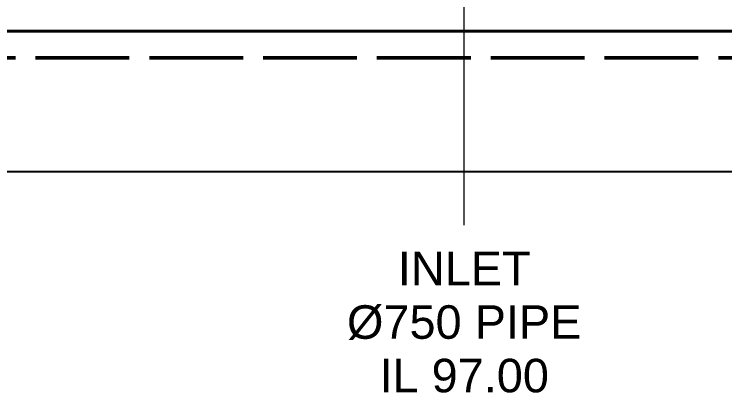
# Model space of a CAD drawing. Header units: millimetres. Extents: x -2152 to 15462, y -2698 to 3631.
# Drawn here: x 3983 to 5855, y -1042 to -44 of the extents above; entities that cross this region are included whole.
import ezdxf
from ezdxf.enums import TextEntityAlignment as Align

# ---------------------------------------------------------------- set-up
doc = ezdxf.new("R2010")
doc.units = ezdxf.units.MM
doc.linetypes.add('DASH_247_53', pattern=[299.861111, 246.944444, -52.916667])
for name, color, linetype in [('ANNOTATIONS', 7, 'Continuous'), ('DIMENSIONS', 7, 'Continuous'), ('GEOFAB', 5, 'Continuous')]:
    doc.layers.add(name, color=color, linetype=linetype)
doc.styles.add('ARIAL', font='arial.ttf')
doc.dimstyles.get("Standard").update_dxf_attribs({"dimtxt": 2.5, "dimasz": 2.5, "dimexe": 1.25, "dimexo": 0.625, "dimtad": 1, "dimcen": 2.5, "dimazin": 3, "dimtfac": 1, "dimtmove": 0, "dimatfit": 3})

msp = doc.modelspace()

# ---------------------------------------------------------------- linework, layer by layer
at = {"layer": 'ANNOTATIONS', "lineweight": 18}
msp.add_line((5168.8, -599.7), (5168.8, -10.6), dxfattribs=at)
at = {"layer": 'GEOFAB', "color": 6, "lineweight": 40}
msp.add_line((-88.2, -88.2), (15038.2, -88.2), dxfattribs=at)
at = {"layer": 'GEOFAB', "color": 5, "linetype": 'DASH_247_53', "lineweight": 50}
msp.add_line((-158.7, -158.7), (15108.8, -158.7), dxfattribs=at)

# ---------------------------------------------------------------- texts
at = {"layer": 'ANNOTATIONS', "style": 'ARIAL'}
for s, p in [('INLET', (5168.8, -758.5)), ('Ø750 PIPE', (5168.8, -899.6)), ('IL 97.00', (5168.8, -1040.7))]:
    msp.add_text(s, height=88.41, dxfattribs=at).set_placement(p, align=Align.CENTER)

# ---------------------------------------------------------------- dimensions: what is measured, and where the dimension line sits
at = {"layer": 'DIMENSIONS'}
msp.add_linear_dim(base=(0, -458.6), p1=(0, -158.7), p2=(14950, -158.7), dimstyle='Standard', override={"dimtxt": 101.035556, "dimasz": 79.375, "dimexe": 52.916667, "dimexo": 0, "dimgap": 44.097222, "dimtad": 1, "dimtih": 0, "dimtoh": 0, "dimdec": 0, "dimtxsty": 'ARIAL', "dimclrd": 7, "dimclre": 7, "dimclrt": 7}, dxfattribs=at).render()

doc.saveas('drawing.dxf')
